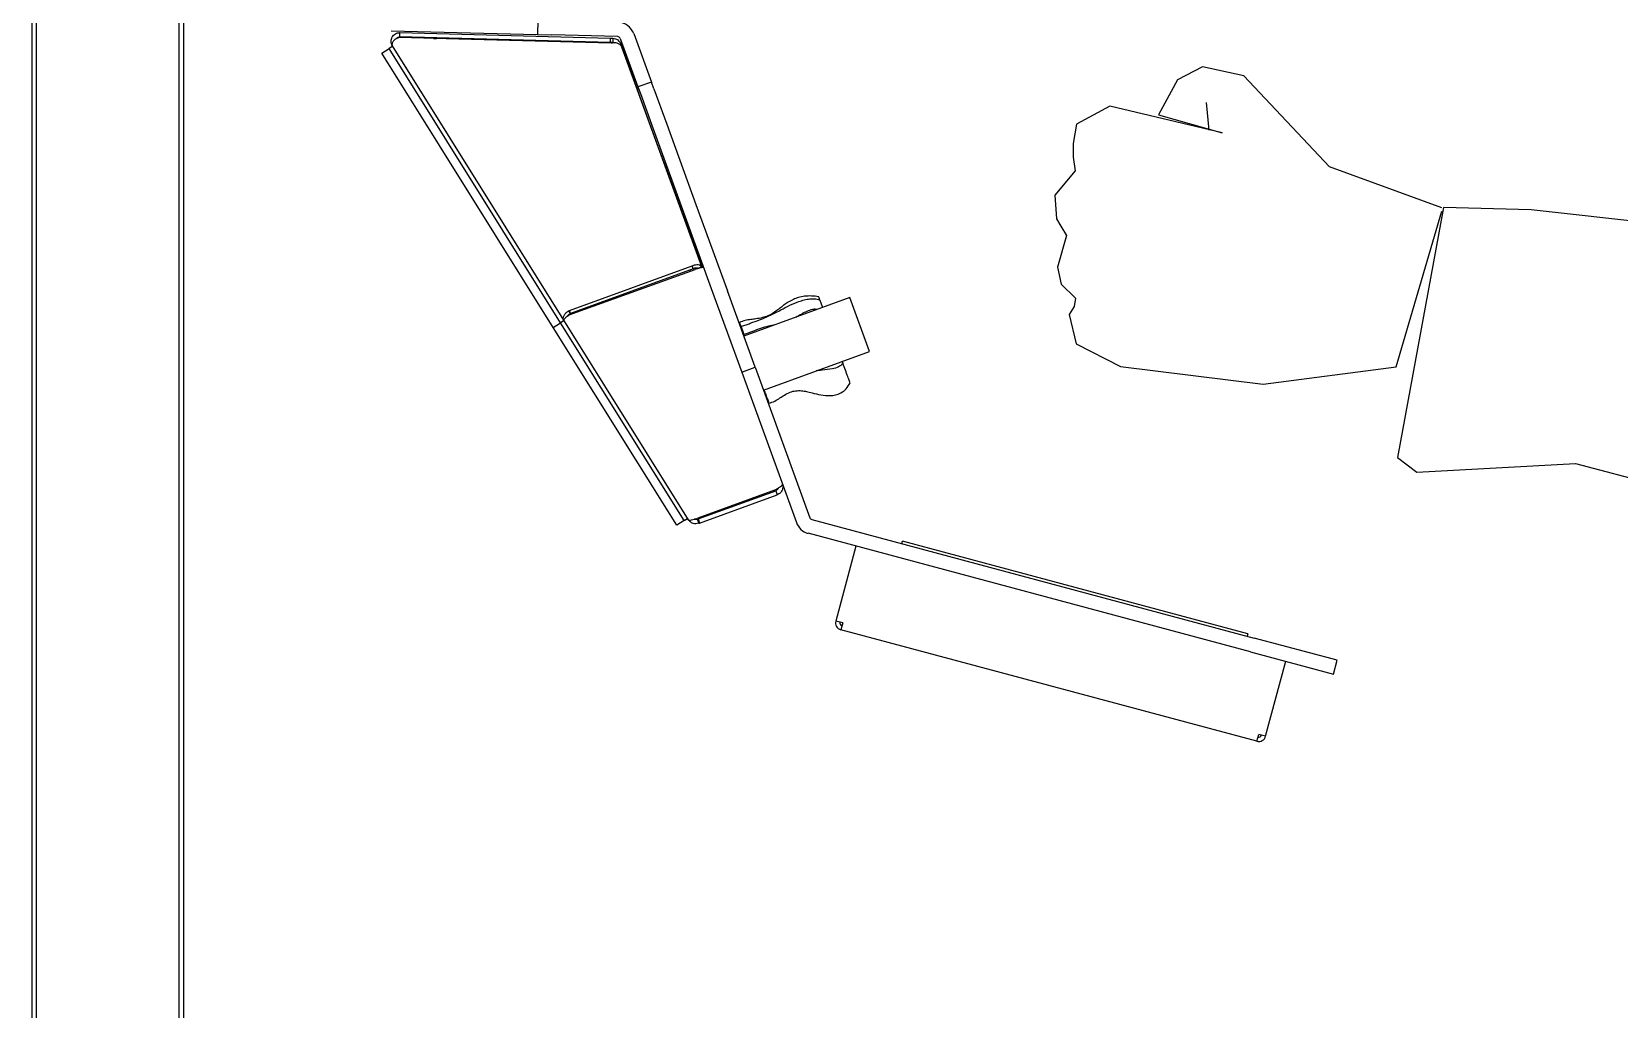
# Model space of a CAD drawing. Extents: x 28911 to 70911, y -59 to 29641.
# Drawn here: x 44013 to 44567, y 6873 to 7214 of the extents above; entities that cross this region are included whole.
import ezdxf

# ---------------------------------------------------------------- set-up
doc = ezdxf.new("R2010")
doc.units = 0
doc.header["$LTSCALE"] = 300
doc.header["$MEASUREMENT"] = 0
doc.layers.add('OPERAI_dwg', color=7, linetype='Continuous')

# ---------------------------------------------------------------- blocks, each defined once
blk = doc.blocks.new('A$C714e681e')
at = {"color": 7, "linetype": 'Continuous', "lineweight": 25}
for p, q in [((6035.24, 1509.29), (6035.24, 226.47)), ((6036.82, 1513), (6036.82, 226.49)), ((6086.79, 226.45), (6086.79, 1513.03)), ((6088.36, 226.43), (6088.36, 1509.23)), ((6212.12, 1384.96), (6212, 1379.96)), ((6161.37, 1375.86), (6160.14, 1375.09)), ((6160.88, 1381.26), (6207.13, 1380.09)), ((6221.14, 1280.22), (6161.26, 1376.05)), ((6162.91, 1378.69), (6163.52, 1378.92)), ((6176.63, 1378.58), (6163.52, 1378.92)), ((6163.84, 1379.14), (6163.88, 1380.63)), ((6237.34, 1377.21), (6163.84, 1379.14)), ((6163.88, 1380.63), (6237.38, 1378.71)), ((6175.6, 1378.6), (6176.63, 1378.58)), ((6237.74, 1376.94), (6175.6, 1378.6)), ((6176.63, 1378.58), (6176.63, 1378.57)), ((6207.13, 1380.09), (6212, 1379.96)), ((6212, 1379.96), (6217, 1379.84)), ((6239.99, 1379.25), (6217, 1379.84)), ((6237.38, 1378.71), (6237.34, 1377.21)), ((6238.27, 1377.19), (6237.34, 1377.21)), ((6237.38, 1378.71), (6238.31, 1378.69)), ((6238.31, 1378.69), (6238.27, 1377.19)), ((6241.05, 1376.71), (6240.58, 1376.54)), ((6240.9, 1378.6), (6247.06, 1361.68)), ((6241.05, 1376.71), (6247.41, 1359.25)), ((6245.6, 1380.31), (6251.76, 1363.39)), ((6157.59, 1373.5), (6160.14, 1375.09)), ((6217.47, 1277.67), (6157.59, 1373.5)), ((6220.02, 1279.26), (6160.14, 1375.09)), ((6269.4, 1298.76), (6241.44, 1375.55)), ((6241.44, 1375.55), (6247.29, 1359.51)), ((6241.99, 1375.53), (6241.54, 1375.37)), ((6242.99, 1372.81), (6241.99, 1375.53)), ((6251.76, 1363.39), (6247.06, 1361.68)), ((6247.06, 1361.68), (6247.91, 1359.34)), ((6247.29, 1359.51), (6254.4, 1339.97)), ((6247.39, 1359.24), (6247.41, 1359.25)), ((6247.91, 1359.34), (6252.41, 1346.98)), ((6252.61, 1361.05), (6251.76, 1363.39)), ((6252.61, 1361.05), (6257.11, 1348.69)), ((6257.11, 1348.69), (6267.35, 1320.56)), ((6252.41, 1346.98), (6262.65, 1318.85)), ((6254.4, 1339.97), (6256.34, 1334.66)), ((6256.34, 1334.66), (6260.41, 1323.49)), ((6260.41, 1323.49), (6260.39, 1323.55)), ((6260.39, 1323.55), (6269.49, 1298.54)), ((6260.41, 1323.49), (6260.41, 1323.49)), ((6267.35, 1320.56), (6278.31, 1290.44)), ((6261.9, 1319.39), (6262.39, 1319.57)), ((6262.65, 1318.85), (6273.61, 1288.73)), ((6223.12, 1283.54), (6266.06, 1299.16)), ((6266.42, 1298.15), (6223.49, 1282.53)), ((6266.42, 1298.15), (6266.06, 1299.16)), ((6269.4, 1298.76), (6267.99, 1298.24)), ((6269.48, 1298.54), (6269.4, 1298.76)), ((6225.56, 1282.98), (6267.07, 1297.93)), ((6265.18, 1297.7), (6265.32, 1297.3)), ((6273.61, 1288.73), (6283.33, 1262.03)), ((6288.03, 1263.74), (6278.31, 1290.44)), ((6321.11, 1288.05), (6284.08, 1274.58)), ((6311.62, 1284.6), (6310.63, 1287.32)), ((6327.95, 1269.26), (6321.11, 1288.05)), ((6222.85, 1283.42), (6223.35, 1282.48)), ((6223.49, 1282.53), (6223.12, 1283.54)), ((6223.43, 1282.21), (6225.6, 1283.01)), ((6223.64, 1282.29), (6223.43, 1282.21)), ((6225.6, 1283.01), (6225.56, 1282.98)), ((6217.47, 1277.67), (6220.02, 1279.26)), ((6260.66, 1208.55), (6217.47, 1277.67)), ((6221.25, 1280.03), (6220.02, 1279.26)), ((6263.2, 1210.14), (6220.02, 1279.26)), ((6264.74, 1210.43), (6221.14, 1280.22)), ((6284.1, 1275.12), (6284.27, 1274.65)), ((6290.92, 1255.78), (6327.95, 1269.26)), ((6318.74, 1265.02), (6318.46, 1265.81)), ((6283.33, 1262.03), (6288.03, 1263.74)), ((6283.33, 1262.03), (6302.47, 1209.45)), ((6288.03, 1263.74), (6307.16, 1211.16)), ((6291.04, 1255.83), (6292.34, 1252.25)), ((6292.34, 1252.25), (6292.22, 1252.21)), ((6295.12, 1220.88), (6267.94, 1210.98)), ((6268.1, 1210.72), (6295.22, 1220.6)), ((6295.22, 1220.6), (6295.73, 1219.19)), ((6268.61, 1209.31), (6295.73, 1219.19)), ((6263.2, 1210.14), (6260.66, 1208.55)), ((6263.2, 1210.14), (6264.44, 1210.91)), ((6268.1, 1210.72), (6267.8, 1210.61)), ((6267.8, 1210.61), (6268.31, 1209.21)), ((6268.1, 1210.72), (6268.61, 1209.31)), ((6307.85, 1210.54), (6462.39, 1169.13)), ((6268.31, 1209.21), (6268.61, 1209.31)), ((6461.1, 1164.3), (6306.55, 1205.71)), ((6323.21, 1201.24), (6316.2, 1175.07)), ((6339.24, 1202.13), (6339.47, 1203)), ((6460.21, 1170.64), (6339.47, 1203)), ((6318.61, 1174.42), (6316.2, 1175.07)), ((6318.61, 1174.42), (6317.97, 1172)), ((6463.34, 1133.05), (6317.97, 1172)), ((6460.21, 1170.64), (6459.98, 1169.77)), ((6491.37, 1161.36), (6462.39, 1169.13)), ((6461.1, 1164.3), (6490.08, 1156.53)), ((6466.4, 1134.82), (6473.42, 1161)), ((6490.08, 1156.53), (6491.37, 1161.36)), ((6463.34, 1133.05), (6463.99, 1135.47)), ((6466.4, 1134.82), (6463.99, 1135.47))]:
    blk.add_line(p, q, dxfattribs=at)
for centre, radius, start, end in [((6239.96, 1378.25), 6, 20, 88.55), ((6239.96, 1378.25), 1, 20, 88.55), ((6308.1, 1211.5), 6, 200, 255), ((6308.1, 1211.5), 1, 200, 255), ((6318.61, 1174.42), 2.5, 165, 255), ((6318.61, 1174.42), 1, 165, 255), ((6463.99, 1135.47), 2.5, 255, 345), ((6463.99, 1135.47), 1, 255, 345)]:
    blk.add_arc(centre, radius, start, end, dxfattribs=at)
for points in [[(6161.26, 1376.05), (6161.13, 1376.29), (6160.88, 1376.77), (6160.77, 1377.58), (6160.86, 1378.39), (6161.16, 1379.14), (6161.66, 1379.79), (6162.31, 1380.28), (6163.07, 1380.59), (6163.61, 1380.62), (6163.88, 1380.63)], [(6163.52, 1378.92), (6163.31, 1378.85), (6162.9, 1378.7), (6162.34, 1378.38), (6161.87, 1378.01), (6161.5, 1377.6), (6161.24, 1377.17), (6161.11, 1376.75), (6161.11, 1376.36), (6161.21, 1376.15), (6161.26, 1376.05)], [(6241.44, 1375.55), (6241.29, 1375.83), (6240.99, 1376.4), (6240.05, 1376.93), (6238.92, 1377.15), (6238.13, 1377.01), (6237.74, 1376.94)], [(6238.31, 1378.69), (6238.61, 1378.65), (6239.21, 1378.58), (6240.01, 1378.15), (6240.67, 1377.53), (6240.93, 1376.99), (6241.05, 1376.71)], [(6266.06, 1299.16), (6266.42, 1299.31), (6267.15, 1299.62), (6268.19, 1299.64), (6269.03, 1299.36), (6269.28, 1298.96), (6269.4, 1298.76)], [(6266.42, 1298.15), (6266.6, 1298.25), (6266.94, 1298.46), (6267.44, 1298.54), (6267.83, 1298.47), (6267.94, 1298.32), (6267.99, 1298.24)], [(6270.03, 1298.58), (6269.97, 1298.6), (6269.86, 1298.63), (6269.18, 1298.49), (6268.21, 1298.24), (6267.45, 1298.04), (6267.07, 1297.93)], [(6295.12, 1220.88), (6295.45, 1221.09), (6296.13, 1221.53), (6296.98, 1222.11), (6297.54, 1222.6), (6297.56, 1222.79), (6297.58, 1222.89)], [(6297.53, 1223.03), (6297.62, 1222.65), (6297.8, 1221.88), (6297.49, 1220.71), (6296.8, 1219.72), (6296.09, 1219.36), (6295.73, 1219.19)], [(6264.74, 1210.43), (6264.83, 1210.37), (6265.02, 1210.25), (6265.77, 1210.35), (6266.77, 1210.62), (6267.55, 1210.86), (6267.94, 1210.98)], [(6268.31, 1209.21), (6267.98, 1209.12), (6267.32, 1208.95), (6266.29, 1209.14), (6265.37, 1209.62), (6264.95, 1210.16), (6264.74, 1210.43)]]:
    blk.add_open_spline(points, degree=3, dxfattribs=at)
for points, knots in [([(6162.6, 1378.51), (6162.64, 1378.58), (6162.77, 1378.75), (6163.06, 1378.96), (6163.43, 1379.11), (6163.71, 1379.13), (6163.84, 1379.14)], [0, 0, 0, 0, 0.164644, 0.443096, 0.721548, 1, 1, 1, 1]), ([(6237.74, 1376.94), (6237.74, 1376.94), (6237.74, 1376.94), (6237.74, 1376.94), (6237.74, 1376.94)], [0, 0, 0, 0, 0.56, 1, 1, 1, 1]), ([(6238.27, 1377.19), (6238.42, 1377.17), (6238.65, 1377.16), (6238.85, 1377.04), (6238.92, 1377)], [0, 0, 0, 0, 0.657679, 1, 1, 1, 1]), ([(6241.12, 1376.53), (6241.24, 1376.47), (6241.67, 1376.24), (6241.86, 1375.83), (6241.99, 1375.53)], [0, 0, 0, 0, 0.278175, 1, 1, 1, 1]), ([(6256.84, 1333.26), (6256.79, 1333.42), (6256.66, 1333.77), (6256.49, 1334.24), (6256.35, 1334.61), (6256.27, 1334.85), (6256.23, 1334.94), (6256.27, 1334.85), (6256.36, 1334.61), (6256.49, 1334.24), (6256.66, 1333.77), (6256.79, 1333.42), (6256.85, 1333.27)], [0, 0, 0, 0, 0.0904125, 0.2047762, 0.2951887, 0.3948976, 0.4999999, 0.6051023, 0.7048112, 0.7952237, 0.9095875, 1, 1, 1, 1]), ([(6256.85, 1333.27), (6256.9, 1333.11), (6257.03, 1332.76), (6257.2, 1332.29), (6257.34, 1331.92), (6257.42, 1331.68), (6257.46, 1331.59), (6257.42, 1331.68), (6257.34, 1331.92), (6257.2, 1332.29), (6257.03, 1332.76), (6256.9, 1333.11), (6256.84, 1333.26)], [0, 0, 0, 0, 0.090412, 0.204776, 0.295189, 0.394898, 0.5, 0.605102, 0.704811, 0.795224, 0.909588, 1, 1, 1, 1]), ([(6266.06, 1299.16), (6266.06, 1299.16), (6266.06, 1299.16), (6266.06, 1299.16), (6266.06, 1299.16)], [0, 0, 0, 0, 0.56, 1, 1, 1, 1]), ([(6266.42, 1298.15), (6266.42, 1298.15), (6266.42, 1298.15), (6266.42, 1298.15), (6266.42, 1298.15)], [0, 0, 0, 0, 0.56, 1, 1, 1, 1]), ([(6310.25, 1288.36), (6309.42, 1288.47), (6307.77, 1288.7), (6305.37, 1288.58), (6303.24, 1288.15), (6301.31, 1287.44), (6299.67, 1286.56), (6298.29, 1285.63), (6297.11, 1284.73), (6295.87, 1283.76), (6294.36, 1282.64), (6292.58, 1281.66), (6290.51, 1280.97), (6288.48, 1280.64), (6286.45, 1280.4), (6284.48, 1280.14), (6283.21, 1279.62), (6282.56, 1279.35)], [0, 0, 0, 0, 0.084226, 0.166363, 0.239443, 0.302376, 0.37163, 0.425781, 0.468974, 0.520785, 0.583664, 0.65771, 0.723386, 0.8021, 0.863028, 0.929663, 1, 1, 1, 1]), ([(6283.07, 1277.94), (6283.54, 1278.11), (6284.5, 1278.46), (6285.93, 1278.97), (6287.88, 1279.66), (6289.93, 1280.42), (6292.25, 1281.38), (6294.28, 1282.33), (6296.64, 1283.56), (6299.39, 1285.05), (6302.18, 1286.34), (6304.68, 1287.17), (6306.66, 1287.6), (6308.68, 1287.77), (6309.98, 1287.47), (6310.63, 1287.32)], [0, 0, 0, 0, 0.0483188, 0.0983311, 0.1513684, 0.2767146, 0.3612485, 0.435484, 0.5058098, 0.6171229, 0.740012, 0.8050024, 0.8710619, 0.9364797, 1, 1, 1, 1]), ([(6310.63, 1287.32), (6310.57, 1287.46), (6310.47, 1287.75), (6310.35, 1288.09), (6310.26, 1288.31), (6310.25, 1288.34), (6310.25, 1288.36)], [0, 0, 0, 0, 0.25, 0.5, 0.75, 1, 1, 1, 1]), ([(6221.14, 1280.22), (6221.08, 1280.33), (6220.97, 1280.55), (6220.95, 1280.96), (6221.04, 1281.4), (6221.23, 1281.85), (6221.53, 1282.3), (6222.02, 1282.87), (6222.52, 1283.2), (6222.85, 1283.42)], [0, 0, 0, 0, 0.12996, 0.258446, 0.385505, 0.511188, 0.635544, 0.758628, 1, 1, 1, 1]), ([(6223.44, 1282.19), (6223.13, 1282.01), (6222.5, 1281.62), (6221.84, 1281.13), (6221.45, 1280.78), (6221.23, 1280.54), (6221.11, 1280.34), (6221.13, 1280.26), (6221.14, 1280.22)], [0, 0, 0, 0, 0.22637, 0.467458, 0.594436, 0.725462, 0.860623, 1, 1, 1, 1]), ([(6222.43, 1281.54), (6222.46, 1281.61), (6222.52, 1281.74), (6222.67, 1281.94), (6222.87, 1282.14), (6223.1, 1282.33), (6223.27, 1282.43), (6223.35, 1282.48)], [0, 0, 0, 0, 0.190854, 0.397266, 0.600691, 0.80148, 1, 1, 1, 1]), ([(6222.85, 1283.42), (6222.9, 1283.44), (6222.99, 1283.48), (6223.08, 1283.52), (6223.12, 1283.54)], [0, 0, 0, 0, 0.55999, 1, 1, 1, 1]), ([(6223.49, 1282.53), (6223.46, 1282.52), (6223.42, 1282.51), (6223.37, 1282.49), (6223.35, 1282.48)], [0, 0, 0, 0, 0.559989, 1, 1, 1, 1]), ([(6223.44, 1282.19), (6223.48, 1282.21), (6223.54, 1282.25), (6223.61, 1282.28), (6223.64, 1282.29)], [0, 0, 0, 0, 0.5599436, 1, 1, 1, 1]), ([(6309.66, 1283.89), (6309.57, 1283.91), (6309.03, 1284.04), (6307.78, 1283.85), (6306.08, 1283.3), (6304.18, 1282.28), (6302.9, 1281.56), (6302.21, 1281.17)], [0, 0, 0, 0, 0.036101, 0.205217, 0.457557, 0.707678, 1, 1, 1, 1]), ([(6282.59, 1279.27), (6282.58, 1279.29), (6282.54, 1279.4), (6282.69, 1278.98), (6282.95, 1278.28), (6283.07, 1277.94)], [0, 0, 0, 0, 0.11964, 0.55982, 1, 1, 1, 1]), ([(6283.07, 1277.94), (6283.23, 1277.5), (6283.52, 1276.72), (6283.92, 1275.61), (6284.1, 1275.12)], [0, 0, 0, 0, 0.5598538, 1, 1, 1, 1]), ([(6295.01, 1278.55), (6294.24, 1278.39), (6292.63, 1278.06), (6290, 1277.36), (6287.1, 1276.23), (6285.1, 1275.49), (6284.1, 1275.12)], [0, 0, 0, 0, 0.23824, 0.495286, 0.747211, 1, 1, 1, 1]), ([(6318.74, 1265.02), (6318.23, 1264.58), (6317.17, 1263.65), (6314.55, 1263.02), (6311.92, 1262.75), (6310.04, 1262.56), (6309.34, 1262.49)], [0, 0, 0, 0, 0.203881, 0.423646, 0.787915, 1, 1, 1, 1]), ([(6321.19, 1258.29), (6321.15, 1258.41), (6321.06, 1258.64), (6320.43, 1260.39), (6319.58, 1262.73), (6319.02, 1264.26), (6318.74, 1265.02)], [0, 0, 0, 0, 0.25, 0.5, 0.75, 1, 1, 1, 1]), ([(6291.11, 1255.85), (6291.32, 1255.27), (6291.87, 1253.77), (6292.44, 1252.21), (6292.8, 1251.21), (6292.78, 1251.25), (6292.78, 1251.27)], [0, 0, 0, 0, 0.19932, 0.510672, 0.822023, 1, 1, 1, 1]), ([(6292.82, 1251.15), (6293.53, 1251.38), (6294.91, 1251.82), (6296.62, 1252.98), (6298.35, 1254.11), (6300.15, 1255.07), (6302.2, 1255.59), (6304.14, 1255.58), (6306.06, 1255.25), (6308.29, 1254.71), (6311, 1254.02), (6313.79, 1253.72), (6316.19, 1254.02), (6318.12, 1254.75), (6320, 1256.13), (6320.78, 1257.54), (6321.19, 1258.29)], [0, 0, 0, 0, 0.071036, 0.137372, 0.196526, 0.270353, 0.330487, 0.397279, 0.454937, 0.516671, 0.616872, 0.723072, 0.782502, 0.847241, 0.918884, 1, 1, 1, 1]), ([(6296.1, 1221.51), (6296.09, 1221.47), (6296.04, 1221.23), (6295.74, 1220.86), (6295.39, 1220.68), (6295.22, 1220.6)], [0, 0, 0, 0, 0.112091, 0.556045, 1, 1, 1, 1]), ([(6267.8, 1210.61), (6267.64, 1210.58), (6267.31, 1210.5), (6266.93, 1210.53), (6266.77, 1210.62), (6266.76, 1210.63)], [0, 0, 0, 0, 0.480618, 0.961237, 1, 1, 1, 1])]:
    blk.add_open_spline(points, degree=3, knots=knots, dxfattribs=at)
blk = doc.blocks.new('A$C450B6BA2')
at = {"layer": 'OPERAI_dwg'}
for p, q in [((314.72, 1333.72), (344.62, 1365.58)), ((344.62, 1365.58), (359.08, 1368.65)), ((359.08, 1368.65), (367.88, 1364.18)), ((367.88, 1364.18), (374.46, 1351.87)), ((352.23, 1345.62), (391.48, 1354.92)), ((357.8, 1356.22), (356.87, 1346.61)), ((391.48, 1354.92), (403.18, 1348.61)), ((374.46, 1351.87), (352.23, 1345.62)), ((403.18, 1348.61), (404.25, 1341.96)), ((404.33, 1337.09), (403.56, 1332.33)), ((404.25, 1341.96), (404.33, 1337.09)), ((275.46, 1319.48), (314.72, 1333.72)), ((403.56, 1332.33), (410.68, 1323.82)), ((410.68, 1323.82), (410.1, 1315.54)), ((178.89, 1311.38), (244.28, 1318.71)), ((244.28, 1318.71), (274.85, 1319.5)), ((274.85, 1319.5), (291, 1232.2)), ((291.47, 1263.85), (275.41, 1318.26)), ((410.1, 1315.54), (408.57, 1313.08)), ((408.57, 1313.08), (406.62, 1309.8)), ((406.62, 1309.8), (409.82, 1298.7)), ((409.82, 1298.7), (408.5, 1292.74)), ((408.5, 1292.74), (403.44, 1287.9)), ((403.44, 1287.9), (403.95, 1284.93)), ((405.69, 1282.14), (403.3, 1271.87)), ((403.95, 1284.93), (405.69, 1282.14)), ((403.3, 1271.87), (387.75, 1263.96)), ((337.87, 1257.82), (291.47, 1263.85)), ((387.75, 1263.96), (337.87, 1257.82)), ((291, 1232.2), (284.2, 1227.04)), ((228.74, 1230.15), (71.16, 1188.3)), ((284.2, 1227.04), (228.74, 1230.15))]:
    blk.add_line(p, q, dxfattribs=at)

msp = doc.modelspace()

# ---------------------------------------------------------------- block references
at = {"color": 4, "ltscale": 50}
msp.add_blockref('A$C714e681e', (37977.344, 5833.338), dxfattribs=at)
at = {"color": 253, "ltscale": 50, "xscale": -1}
msp.add_blockref('A$C450B6BA2', (44780.793, 5833.338), dxfattribs=at)

doc.saveas('drawing.dxf')
